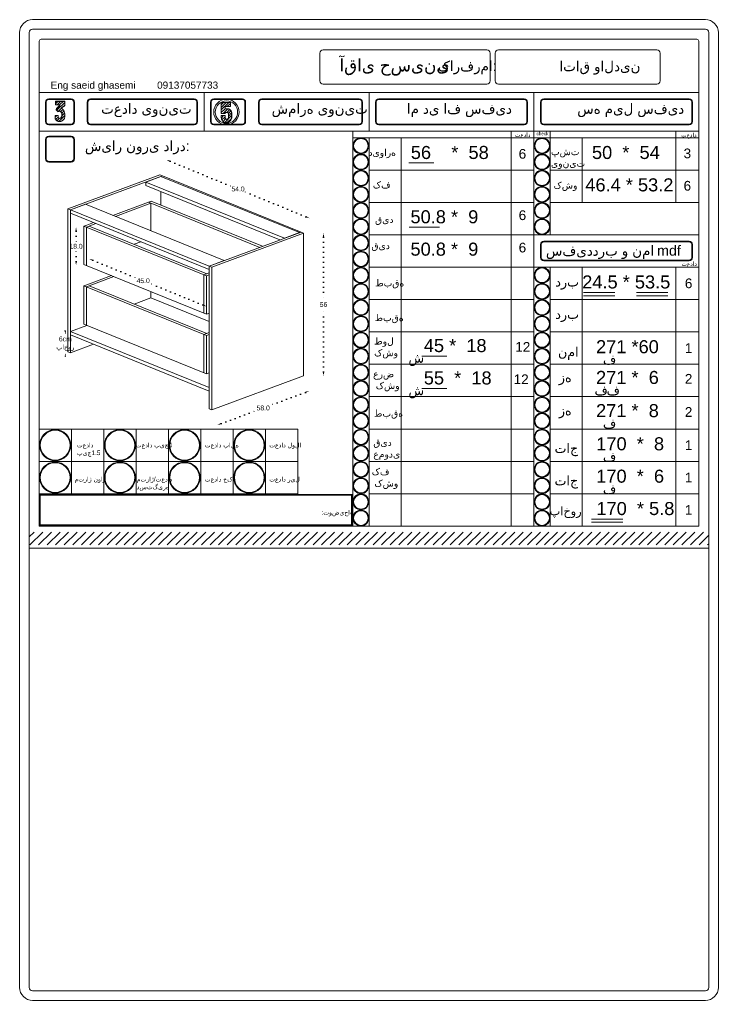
# Model space of a CAD drawing. Header units: centimetres. Extents: x 31 to 5445, y 74 to 2139.
# Drawn here: x 5013 to 5445, y 124 to 730 of the extents above; entities that cross this region are included whole.
import ezdxf

# ---------------------------------------------------------------- set-up
doc = ezdxf.new("R2010")
doc.units = ezdxf.units.CM
doc.header["$MEASUREMENT"] = 0
doc.linetypes.add('ACAD_ISO07W100', pattern=[3, 0, -3])
doc.styles.get("Standard").update_dxf_attribs({"font": 'arial.ttf'})
doc.dimstyles.get("Standard").update_dxf_attribs({"dimtxt": 3, "dimasz": 2.5, "dimexe": 0.18, "dimexo": 0.0625, "dimgap": 0.09, "dimtad": 0, "dimtih": 1, "dimtoh": 1, "dimdec": 1, "dimzin": 0, "dimdsep": 46, "dimtxsty": 'Standard', "dimcen": 0.09, "dimse1": 1, "dimse2": 1, "dimadec": 0, "dimazin": 0, "dimtfac": 1, "dimtdec": 1, "dimtofl": 0, "dimtmove": 0, "dimatfit": 3, "dimfxl": 1, "dimtolj": 1, "dimtzin": 0, "dimarcsym": 0})

# ---------------------------------------------------------------- blocks, each defined once
blk = doc.blocks.new('*D147')
at = {"color": 0, "linetype": 'ACAD_ISO07W100', "lineweight": -2, "transparency": 16777216}
for p, q in [((5200.97, 596.1), (5200.97, 556.1)), ((5200.97, 512.85), (5200.97, 552.85))]:
    blk.add_line(p, q, dxfattribs=at)
at = {"color": 0, "transparency": 16777216}
for points in [[(5200.56, 596.1), (5201.39, 596.1), (5200.97, 598.6)], [(5200.56, 512.85), (5201.39, 512.85), (5200.97, 510.35)]]:
    blk.add_solid(points, dxfattribs=at)
at = {"layer": 'Defpoints', "color": 0, "transparency": 16777216}
for p in [(5188.67, 598.6, 9.24), (5188.67, 510.35, 9.24), (5200.97, 510.35)]:
    blk.add_point(p, dxfattribs=at)
at = {"color": 0, "lineweight": 20, "transparency": 16777216, "insert": (5200.97, 554.48), "char_height": 3, "attachment_point": 5}
blk.add_mtext('\\A1;56', dxfattribs=at)
blk = doc.blocks.new('*D148')
at = {"color": 0, "linetype": 'ACAD_ISO07W100', "lineweight": -2, "transparency": 16777216}
for p, q in [((5189.76, 500.19), (5167.69, 492.02)), ((5137.65, 480.89), (5159.72, 489.07))]:
    blk.add_line(p, q, dxfattribs=at)
at = {"color": 0, "transparency": 16777216}
for points in [[(5189.62, 500.58), (5189.91, 499.8), (5192.1, 501.06)], [(5137.5, 481.29), (5137.79, 480.5), (5135.3, 480.03)]]:
    blk.add_solid(points, dxfattribs=at)
at = {"layer": 'Defpoints', "color": 0, "transparency": 16777216}
for p in [(5188.67, 510.35, 9.24), (5131.86, 489.32, 9.24), (5135.3, 480.03)]:
    blk.add_point(p, dxfattribs=at)
at = {"color": 0, "lineweight": 20, "transparency": 16777216, "insert": (5163.7, 490.54), "char_height": 3, "attachment_point": 5}
blk.add_mtext('\\A1;58.0', dxfattribs=at)
blk = doc.blocks.new('*D149')
at = {"color": 0, "linetype": 'ACAD_ISO07W100', "lineweight": -2, "transparency": 16777216}
for p, q in [((5106.19, 642.96), (5144.17, 627.47)), ((5190.1, 608.73), (5152.12, 624.22))]:
    blk.add_line(p, q, dxfattribs=at)
at = {"color": 0, "transparency": 16777216}
for points in [[(5106.35, 643.35), (5106.03, 642.57), (5103.88, 643.9)], [(5190.25, 609.11), (5189.94, 608.34), (5192.41, 607.78)]]:
    blk.add_solid(points, dxfattribs=at)
at = {"layer": 'Defpoints', "color": 0, "transparency": 16777216}
for p in [(5100.13, 634.72, 9.24), (5192.41, 607.78), (5188.67, 598.6, 9.24)]:
    blk.add_point(p, dxfattribs=at)
at = {"color": 0, "lineweight": 20, "transparency": 16777216, "insert": (5148.14, 625.84), "char_height": 3, "attachment_point": 5}
blk.add_mtext('\\A1;54.0', dxfattribs=at)
blk = doc.blocks.new('*D150')
at = {"color": 0, "linetype": 'ACAD_ISO07W100', "lineweight": -2, "transparency": 16777216}
for p, q in [((5041.35, 538.24), (5041.35, 540.74)), ((5041.35, 522.18), (5041.35, 519.68))]:
    blk.add_line(p, q, dxfattribs=at)
at = {"color": 0, "transparency": 16777216}
for points in [[(5040.93, 538.24), (5041.77, 538.24), (5041.35, 535.74)], [(5040.93, 522.18), (5041.77, 522.18), (5041.35, 524.68)]]:
    blk.add_solid(points, dxfattribs=at)
at = {"layer": 'Defpoints', "color": 0, "transparency": 16777216}
for p in [(5044.59, 535.74, 9.24), (5041.35, 524.68), (5044.59, 524.68, 9.24)]:
    blk.add_point(p, dxfattribs=at)
at = {"color": 0, "lineweight": 20, "transparency": 16777216, "insert": (5041.35, 530.21), "char_height": 3, "attachment_point": 5}
blk.add_mtext('\\A1;6cm\\P{\\fArial|b0|i0|c178|p34;پاخور}', dxfattribs=at)
blk = doc.blocks.new('*D171')
at = {"color": 0, "linetype": 'ACAD_ISO07W100', "lineweight": -2, "transparency": 16777216}
for p, q in [((5058.4, 581.77), (5085.5, 570.79)), ((5126.43, 554.21), (5093.5, 567.55))]:
    blk.add_line(p, q, dxfattribs=at)
at = {"color": 0, "transparency": 16777216}
for points in [[(5058.56, 582.16), (5058.24, 581.39), (5056.08, 582.71)], [(5126.59, 554.6), (5126.27, 553.82), (5128.75, 553.27)]]:
    blk.add_solid(points, dxfattribs=at)
at = {"layer": 'Defpoints', "color": 0, "transparency": 16777216}
for p in [(5054.41, 578.59, 9.24), (5128.75, 553.27), (5127.07, 549.14, 9.24)]:
    blk.add_point(p, dxfattribs=at)
at = {"color": 0, "lineweight": 20, "transparency": 16777216, "insert": (5089.5, 569.17), "char_height": 3, "attachment_point": 5}
blk.add_mtext('\\A1;45.0', dxfattribs=at)
blk = doc.blocks.new('*D172')
at = {"color": 0, "linetype": 'ACAD_ISO07W100', "lineweight": -2, "transparency": 16777216}
for p, q in [((5048, 599.8), (5048, 592.06)), ((5048, 581.09), (5048, 588.82))]:
    blk.add_line(p, q, dxfattribs=at)
at = {"color": 0, "transparency": 16777216}
for points in [[(5047.58, 599.8), (5048.42, 599.8), (5048, 602.3)], [(5047.58, 581.09), (5048.42, 581.09), (5048, 578.59)]]:
    blk.add_solid(points, dxfattribs=at)
at = {"layer": 'Defpoints', "color": 0, "transparency": 16777216}
for p in [(5054.41, 602.3, 9.24), (5048, 578.59), (5054.41, 578.59, 9.24)]:
    blk.add_point(p, dxfattribs=at)
at = {"color": 0, "lineweight": 20, "transparency": 16777216, "insert": (5048, 590.44), "char_height": 3, "attachment_point": 5}
blk.add_mtext('\\A1;18.0', dxfattribs=at)

msp = doc.modelspace()

# ---------------------------------------------------------------- hatches: boundary and pattern name
at = {"lineweight": 20}
h = msp.add_hatch(dxfattribs=at)
h.set_pattern_fill('ANSI31', color=256, scale=9.218651)
h.set_pattern_definition([(45, (4326.4376, 1219.6075), (-0.8148213, 0.8148213), [])])
h.paths.add_polyline_path([(5040.99, 679.99), (5035.43, 679.99), (5035.43, 677.83), (5037.85, 677.83), (5037.99, 677.79), (5037.99, 677.43), (5036.27, 675.7), (5036.16, 675.57), (5036.12, 675.5), (5036.07, 675.43), (5036.04, 675.36), (5036.01, 675.29), (5035.98, 675.21), (5035.96, 675.13), (5035.94, 675.05), (5035.93, 674.89), (5035.93, 674.8), (5036.94, 673.63), (5036.97, 673.66), (5037.1, 673.75), (5037.23, 673.82), (5037.38, 673.88), (5037.53, 673.91), (5037.69, 673.92), (5037.82, 673.92), (5037.98, 673.91), (5038.13, 673.88), (5038.27, 673.83), (5038.41, 673.75), (5038.53, 673.66), (5038.64, 673.56), (5038.83, 673.32), (5038.99, 673.08), (5039.13, 672.81), (5039.24, 672.53), (5039.31, 672.25), (5039.36, 671.95), (5039.38, 671.66), (5039.36, 671.36), (5039.32, 671.07), (5039.24, 670.78), (5039.14, 670.5), (5039, 670.23), (5038.91, 670.04), (5038.78, 669.86), (5038.61, 669.72), (5038.42, 669.61), (5038.29, 669.57), (5038.08, 669.51), (5037.86, 669.48), (5037.64, 669.51), (5037.43, 669.57), (5037.24, 669.68), (5037.07, 669.82), (5036.94, 670), (5036.84, 670.2), (5036.84, 671.3), (5035.16, 671.3), (5035.16, 669.5), (5035.28, 669.22), (5035.43, 668.96), (5035.6, 668.71), (5035.8, 668.47), (5036.03, 668.27), (5036.27, 668.08), (5036.53, 667.92), (5036.8, 667.79), (5037.09, 667.69), (5037.39, 667.61), (5037.69, 667.57), (5038, 667.56), (5038.36, 667.59), (5038.72, 667.67), (5039.08, 667.78), (5039.34, 667.9), (5039.61, 668.06), (5039.91, 668.29), (5040.18, 668.55), (5040.41, 668.84), (5040.62, 669.15), (5040.78, 669.48), (5040.91, 669.83), (5040.99, 670.2), (5040.99, 672.08), (5040.98, 672.44), (5040.93, 672.8), (5040.85, 673.16), (5040.74, 673.51), (5040.61, 673.84), (5040.44, 674.17), (5040.25, 674.47), (5040.03, 674.77), (5039.79, 675.04), (5039.53, 675.29), (5039.24, 675.51), (5038.94, 675.71), (5038.94, 676.08), (5039.14, 676.15), (5039.33, 676.22), (5039.53, 676.31), (5039.71, 676.4), (5039.89, 676.51), (5040.07, 676.62), (5040.24, 676.74), (5040.4, 676.87), (5040.56, 677.01), (5040.71, 677.15), (5040.86, 677.3), (5040.99, 677.46)])
h = msp.add_hatch(dxfattribs=at)
h.set_pattern_fill('ANSI31', color=256, scale=9.218651)
h.set_pattern_definition([(45, (4462.9773, 1218.7968), (-0.8148213, 0.8148213), [])])
h.paths.add_polyline_path([(5143.52, 674.41), (5143.29, 674.66), (5143.03, 674.88), (5142.74, 675.07), (5142.43, 675.22), (5142.16, 675.31), (5141.85, 675.38), (5141.48, 675.41), (5140.13, 675.41), (5140.13, 676.72), (5143.41, 676.72), (5143.41, 679.24), (5137.81, 679.24), (5137.81, 672.48), (5140.13, 672.48), (5140.22, 672.69), (5140.34, 672.87), (5140.51, 673.01), (5140.7, 673.12), (5140.91, 673.19), (5141.15, 673.22), (5141.4, 673.19), (5141.61, 673.12), (5141.8, 673.01), (5141.97, 672.86), (5142.1, 672.68), (5142.19, 672.48), (5142.19, 669.9), (5142.15, 669.64), (5142.05, 669.39), (5141.89, 669.18), (5141.68, 669.02), (5141.44, 668.92), (5141.17, 668.88), (5140.91, 668.92), (5140.67, 669.02), (5140.44, 669.2), (5140.26, 669.43), (5140.16, 669.67), (5140.13, 669.93), (5140.13, 671.19), (5137.81, 671.19), (5137.81, 669.9), (5137.84, 669.48), (5137.92, 669.07), (5138.04, 668.72), (5138.23, 668.35), (5138.46, 668.01), (5138.74, 667.7), (5139.06, 667.43), (5139.41, 667.21), (5139.78, 667.03), (5140.18, 666.91), (5140.59, 666.84), (5141, 666.83), (5141.39, 666.9), (5141.76, 667.02), (5142.12, 667.18), (5142.47, 667.37), (5142.79, 667.6), (5143.08, 667.86), (5143.35, 668.15), (5143.58, 668.47), (5143.78, 668.81), (5143.94, 669.17), (5144.06, 669.54), (5144.14, 669.93), (5144.14, 672.48), (5144.14, 672.83), (5144.1, 673.17), (5144.01, 673.5), (5143.89, 673.82), (5143.72, 674.13)])
h = msp.add_hatch(dxfattribs=at)
h.set_pattern_fill('ANSI31', color=256, scale=30)
h.set_pattern_definition([(45, (2816.8813, 117.7905), (-2.6516504, 2.6516504), [])])
h.paths.add_polyline_path([(5439.1, 413.89), (5019.1, 413.89), (5019.1, 405.89), (5439.1, 405.89)])

# ---------------------------------------------------------------- linework, layer by layer
for p, q in [((5025.1, 417.53), (5025.1, 716.5)), ((5433.1, 685.53), (5025.1, 685.53)), ((5025.1, 506.55), (5025.1, 685.53)), ((5127.1, 661.53), (5127.1, 685.53)), ((5229.1, 661.53), (5229.1, 685.53)), ((5229.1, 685.53), (5229.1, 665.53)), ((5331.1, 661.53), (5331.1, 685.53)), ((5029.1, 667.53), (5029.1, 679.53)), ((5044.95, 681.53), (5031.1, 681.53)), ((5035.27, 680.04), (5035.27, 677.83)), ((5035.43, 679.99), (5035.43, 677.83)), ((5046.95, 679.53), (5046.95, 667.53)), ((5054.95, 667.53), (5054.95, 679.53)), ((5121.1, 681.53), (5056.95, 681.53)), ((5123.1, 667.53), (5123.1, 679.53)), ((5131.1, 679.53), (5131.1, 667.53)), ((5150.81, 681.53), (5133.1, 681.53)), ((5143.41, 679.24), (5143.41, 676.72)), ((5152.81, 667.53), (5152.81, 679.53)), ((5160.81, 667.53), (5160.81, 679.53)), ((5223.1, 681.53), (5162.81, 681.53)), ((5225.1, 679.53), (5225.1, 667.53)), ((5233.1, 667.53), (5233.1, 679.53)), ((5325.1, 681.53), (5235.1, 681.53)), ((5327.1, 679.53), (5327.1, 667.53)), ((5335.1, 667.53), (5335.1, 679.53)), ((5427.1, 681.53), (5337.1, 681.53)), ((5429.1, 667.53), (5429.1, 679.53)), ((5035.27, 677.83), (5035.43, 677.83)), ((5035.43, 677.83), (5037.85, 677.83)), ((5037.85, 677.83), (5037.99, 677.79)), ((5037.99, 677.79), (5037.99, 677.43)), ((5140.16, 676.72), (5140.16, 675.43)), ((5141.17, 673.21), (5141.4, 673.19)), ((5141.4, 673.19), (5141.61, 673.12)), ((5141.61, 673.12), (5141.8, 673.01)), ((5141.8, 673.01), (5141.97, 672.86)), ((5141.97, 672.86), (5142.1, 672.68)), ((5142.1, 672.68), (5142.19, 672.48)), ((5038.29, 669.57), (5038.08, 669.51)), ((5137.81, 672.48), (5140.13, 672.48)), ((5140.67, 669.02), (5140.46, 669.18)), ((5140.91, 668.92), (5140.67, 669.02)), ((5141.17, 668.88), (5140.91, 668.92)), ((5141.44, 668.92), (5141.17, 668.88)), ((5141.68, 669.02), (5141.44, 668.92)), ((5141.89, 669.18), (5141.68, 669.02)), ((5142.05, 669.39), (5141.89, 669.18)), ((5142.15, 669.64), (5142.05, 669.39)), ((5142.19, 669.9), (5142.15, 669.64)), ((5142.19, 672.48), (5142.19, 669.9)), ((5025.1, 661.53), (5433.1, 661.53)), ((5031.1, 665.53), (5044.95, 665.53)), ((5121.1, 665.53), (5056.95, 665.53)), ((5133.1, 665.53), (5150.81, 665.53)), ((5223.1, 665.53), (5162.81, 665.53)), ((5219.1, 661.53), (5219.1, 637.53)), ((5235.1, 665.53), (5325.1, 665.53)), ((5316.93, 417.53), (5316.93, 661.53)), ((5331.1, 661.53), (5331.1, 637.53)), ((5337.1, 665.53), (5427.1, 665.53)), ((5341.1, 661.53), (5341.1, 637.53)), ((5418.88, 617.53), (5418.88, 661.53)), ((5433.1, 665.53), (5433.1, 417.53)), ((5219.1, 657.53), (5433.1, 657.53)), ((5219.1, 501.53), (5219.1, 657.53)), ((5219.1, 417.53), (5219.1, 657.53)), ((5229.1, 501.53), (5229.1, 657.53)), ((5229.1, 417.53), (5229.1, 657.53)), ((5229.1, 657.53), (5229.1, 637.53)), ((5248.91, 657.53), (5248.91, 417.53)), ((5331.1, 501.53), (5331.1, 657.53)), ((5331.1, 417.53), (5331.1, 657.53)), ((5341.1, 617.53), (5341.1, 657.53)), ((5341.1, 597.53), (5341.1, 657.53)), ((5341.1, 597.53), (5341.1, 657.53)), ((5341.1, 657.53), (5341.1, 637.53)), ((5360.91, 657.53), (5360.91, 617.53)), ((5229.1, 637.53), (5331.1, 637.53)), ((5253.8, 641.93), (5269.13, 641.93)), ((5341.1, 637.53), (5433.1, 637.53)), ((5229.1, 617.53), (5331.1, 617.53)), ((5433.1, 617.53), (5341.1, 617.53)), ((5433.1, 617.53), (5413.1, 617.53)), ((5253.93, 602.2), (5272.63, 602.2)), ((5229.1, 597.53), (5433.1, 597.53)), ((5335.1, 583.53), (5335.1, 591.53)), ((5427.1, 593.53), (5337.1, 593.53)), ((5429.1, 591.53), (5429.1, 583.53)), ((5229.1, 577.53), (5331.1, 577.53)), ((5433.1, 577.53), (5331.1, 577.53)), ((5427.1, 581.53), (5337.1, 581.53)), ((5341.1, 477.53), (5341.1, 577.53)), ((5341.1, 501.53), (5341.1, 577.53)), ((5341.1, 497.53), (5341.1, 577.53)), ((5360.91, 577.53), (5360.91, 417.53)), ((5418.88, 577.53), (5418.88, 417.53)), ((5229.1, 557.53), (5331.1, 557.53)), ((5229.1, 557.53), (5248.91, 557.53)), ((5229.1, 557.53), (5331.1, 557.53)), ((5297.61, 557.53), (5331.1, 557.53)), ((5341.1, 557.53), (5433.1, 557.53)), ((5341.1, 457.53), (5341.1, 557.53)), ((5361.79, 561.93), (5381.13, 561.93)), ((5361.79, 559.91), (5381.13, 559.91)), ((5394.47, 561.93), (5413.81, 561.93)), ((5394.47, 559.91), (5413.81, 559.91)), ((5229.1, 537.53), (5248.91, 537.53)), ((5229.1, 537.53), (5331.1, 537.53)), ((5341.1, 537.53), (5433.1, 537.53)), ((5341.1, 537.53), (5433.1, 537.53)), ((5341.1, 437.53), (5341.1, 537.53)), ((5261.84, 522.63), (5277.17, 522.63)), ((5229.1, 517.53), (5331.1, 517.53)), ((5341.1, 517.53), (5341.1, 497.53)), ((5341.1, 517.53), (5433.1, 517.53)), ((5341.1, 417.53), (5341.1, 517.53)), ((5229.1, 497.53), (5331.1, 497.53)), ((5261.84, 502.63), (5277.17, 502.63)), ((5316.93, 497.53), (5331.1, 497.53)), ((5341.1, 497.53), (5433.1, 497.53)), ((5341.1, 497.53), (5341.1, 477.53)), ((5025.1, 477.53), (5185.1, 477.53)), ((5025.1, 477.53), (5025.1, 437.53)), ((5025.1, 477.53), (5025.1, 437.53)), ((5045.1, 477.53), (5045.1, 437.53)), ((5065.1, 477.53), (5065.1, 437.53)), ((5085.1, 477.53), (5085.1, 437.53)), ((5105.1, 477.53), (5105.1, 437.53)), ((5125.1, 477.53), (5125.1, 437.53)), ((5145.1, 477.53), (5145.1, 437.53)), ((5165.1, 477.53), (5165.1, 437.53)), ((5185.1, 477.53), (5185.1, 437.53)), ((5229.1, 477.53), (5331.1, 477.53)), ((5316.93, 477.53), (5331.1, 477.53)), ((5341.1, 477.53), (5433.1, 477.53)), ((5341.1, 477.53), (5433.1, 477.53)), ((5341.1, 477.53), (5341.1, 457.53)), ((5025.1, 457.53), (5185.1, 457.53)), ((5229.1, 457.53), (5331.1, 457.53)), ((5229.1, 457.53), (5331.1, 457.53)), ((5316.93, 457.53), (5331.1, 457.53)), ((5341.1, 457.53), (5433.1, 457.53)), ((5341.1, 457.53), (5433.1, 457.53)), ((5341.1, 457.53), (5341.1, 437.53)), ((5025.1, 437.53), (5185.1, 437.53)), ((5229.1, 437.53), (5331.1, 437.53)), ((5229.1, 437.53), (5331.1, 437.53)), ((5316.93, 437.53), (5331.1, 437.53)), ((5341.1, 437.53), (5433.1, 437.53)), ((5341.1, 437.53), (5433.1, 437.53)), ((5341.1, 437.53), (5341.1, 417.53)), ((5366.66, 421.93), (5386, 421.93)), ((5366.66, 419.91), (5386, 419.91)), ((5219.1, 417.53), (5025.1, 417.53)), ((5219.1, 417.53), (5025.1, 417.53)), ((5219.1, 417.53), (5331.1, 417.53)), ((5219.1, 417.53), (5433.1, 417.53)), ((5219.1, 417.53), (5331.1, 417.53)), ((5219.1, 417.53), (5433.1, 417.53)), ((5019.1, 404.02), (5439.1, 404.02))]:
    msp.add_line(p, q, dxfattribs=at)
at = {"linetype": 'Continuous', "lineweight": 20, "extrusion": (3.33067e-16, 0.921937, 0.38734)}
for p, q in [((5043.01, 613.57, 9.24), (5099.81, 634.61, 9.24)), ((5101.39, 633.96, 9.24), (5044.59, 612.93, 9.24)), ((5091.06, 630.14, 9.24), (5100.36, 633.58, 9.24)), ((5099.81, 634.61, 9.24), (5101.39, 633.96, 9.24)), ((5101.39, 633.96, 9.24), (5100.36, 633.58, 9.24)), ((5186.05, 598.86, 9.24), (5100.36, 633.58, 9.24)), ((5100.36, 633.58, 9.24), (5186.05, 598.86, 9.24)), ((5101.39, 633.96, 9.24), (5187.09, 599.24, 9.24)), ((5176.76, 595.42, 9.24), (5091.06, 630.14, 9.24)), ((5091.06, 630.14, 9.24), (5091.06, 628.03, 9.24)), ((5091.06, 628.03, 9.24), (5174.04, 594.41, 9.24)), ((5100.36, 624.27, 9.24), (5100.36, 615.95, 9.24)), ((5094.45, 618.35, 9.24), (5092.69, 617.7, 9.24)), ((5163.32, 590.44, 9.24), (5094.45, 618.35, 9.24)), ((5044.59, 612.93, 9.24), (5043.01, 613.57, 9.24)), ((5043.01, 613.57, 9.24), (5043.01, 525.32, 9.24)), ((5044.59, 612.93, 9.24), (5053.88, 616.37, 9.24)), ((5044.59, 612.93, 9.24), (5044.59, 524.68, 9.24)), ((5130.28, 578.21, 9.24), (5044.59, 612.93, 9.24)), ((5044.59, 612.93, 9.24), (5044.59, 610.82, 9.24)), ((5053.88, 616.37, 9.24), (5139.58, 581.65, 9.24)), ((5092.69, 617.7, 9.24), (5070.71, 609.56, 9.24)), ((5072.29, 608.92, 9.24), (5094.27, 617.06, 9.24)), ((5094.27, 617.06, 9.24), (5092.69, 617.7, 9.24)), ((5092.69, 617.7, 9.24), (5161.56, 589.79, 9.24)), ((5094.27, 600.01, 9.24), (5094.27, 617.06, 9.24)), ((5044.59, 610.82, 9.24), (5130.28, 576.1, 9.24)), ((5054.59, 603.59, 9.24), (5052.83, 602.94, 9.24)), ((5052.83, 602.94, 9.24), (5128.65, 572.21, 9.24)), ((5052.83, 602.94, 9.24), (5052.83, 579.23, 9.24)), ((5054.41, 602.3, 9.24), (5060.28, 604.47, 9.24)), ((5054.41, 578.59, 9.24), (5054.41, 602.3, 9.24)), ((5058.7, 605.11, 9.24), (5054.59, 603.59, 9.24)), ((5128.83, 573.5, 9.24), (5056.17, 602.95, 9.24)), ((5130.28, 578.21, 9.24), (5187.09, 599.24, 9.24)), ((5188.67, 598.6, 9.24), (5131.86, 577.57, 9.24)), ((5176.76, 595.42, 9.24), (5186.05, 598.86, 9.24)), ((5187.09, 599.24, 9.24), (5186.05, 598.86, 9.24)), ((5187.09, 599.24, 9.24), (5188.67, 598.6, 9.24)), ((5188.67, 598.6, 9.24), (5188.67, 510.35, 9.24)), ((5088.13, 593.18, 9.24), (5084.02, 591.66, 9.24)), ((5052.83, 579.23, 9.24), (5128.65, 548.5, 9.24)), ((5130.28, 578.21, 9.24), (5139.58, 581.65, 9.24)), ((5130.28, 576.1, 9.24), (5130.28, 578.21, 9.24)), ((5131.86, 577.57, 9.24), (5130.28, 578.21, 9.24)), ((5130.28, 489.96, 9.24), (5130.28, 578.21, 9.24)), ((5131.86, 577.57, 9.24), (5131.86, 489.32, 9.24)), ((5054.41, 565.41, 9.24), (5071.4, 571.7, 9.24)), ((5069.82, 572.34, 9.24), (5054.59, 566.7, 9.24)), ((5130.28, 574.04, 9.24), (5127.07, 572.85, 9.24)), ((5127.07, 549.14, 9.24), (5127.07, 572.85, 9.24)), ((5128.65, 572.21, 9.24), (5130.28, 572.82, 9.24)), ((5128.65, 548.5, 9.24), (5128.65, 572.21, 9.24)), ((5054.59, 566.7, 9.24), (5052.83, 566.05, 9.24)), ((5052.83, 566.05, 9.24), (5128.65, 535.33, 9.24)), ((5052.83, 566.05, 9.24), (5052.83, 542.34, 9.24)), ((5054.41, 565.41, 9.24), (5054.41, 541.7, 9.24)), ((5128.83, 536.62, 9.24), (5056.17, 566.06, 9.24)), ((5094.27, 558.57, 9.24), (5084.02, 554.78, 9.24)), ((5094.27, 558.57, 9.24), (5094.27, 562.43, 9.24)), ((5130.28, 543.98, 9.24), (5094.27, 558.57, 9.24)), ((5130.28, 549.11, 9.24), (5128.65, 548.5, 9.24)), ((5054.69, 541.59, 9.24), (5044.59, 537.85, 9.24)), ((5052.83, 542.34, 9.24), (5128.65, 511.62, 9.24)), ((5044.59, 537.85, 9.24), (5044.59, 535.74, 9.24)), ((5130.28, 503.13, 9.24), (5044.59, 537.85, 9.24)), ((5044.59, 535.74, 9.24), (5130.28, 501.02, 9.24)), ((5130.28, 537.16, 9.24), (5127.07, 535.97, 9.24)), ((5127.07, 512.26, 9.24), (5127.07, 535.97, 9.24)), ((5128.65, 535.33, 9.24), (5130.28, 535.93, 9.24)), ((5128.65, 511.62, 9.24), (5128.65, 535.33, 9.24)), ((5044.59, 524.68, 9.24), (5058.85, 529.96, 9.24)), ((5043.01, 525.32, 9.24), (5044.59, 524.68, 9.24)), ((5130.28, 512.22, 9.24), (5128.65, 511.62, 9.24)), ((5131.86, 489.32, 9.24), (5188.67, 510.35, 9.24)), ((5130.28, 501.02, 9.24), (5130.28, 503.13, 9.24)), ((5130.28, 489.96, 9.24), (5131.86, 489.32, 9.24))]:
    msp.add_line(p, q, dxfattribs=at)
at = {"lineweight": 20}
for points in [[(5021.1, 124.5), (5437.1, 124.5, 0.414214), (5445.1, 132.5), (5445.1, 722.5, 0.414214), (5437.1, 730.5), (5021.1, 730.5, 0.414214), (5013.1, 722.5), (5013.1, 132.5, 0.414214)], [(5021.1, 130.5), (5437.1, 130.5, 0.414214), (5439.1, 132.5), (5439.1, 722.5, 0.414214), (5437.1, 724.5), (5021.1, 724.5, 0.414214), (5019.1, 722.5), (5019.1, 132.5, 0.414214)], [(5303.95, 709.75, 0.414214), (5301.95, 711.75), (5200.71, 711.75, 0.414214), (5198.71, 709.75), (5198.71, 692.71, 0.414214), (5200.71, 690.71), (5301.95, 690.71, 0.414214), (5303.95, 692.71)], [(5309.08, 690.71), (5407.08, 690.71, 0.414214), (5409.08, 692.71), (5409.08, 709.75, 0.414214), (5407.08, 711.75), (5309.08, 711.75, 0.414214), (5307.08, 709.75), (5307.08, 692.71, 0.414214)], [(5409.08, 709.75, 0.414214), (5407.08, 711.75), (5309.08, 711.75, 0.414214), (5307.08, 709.75), (5307.08, 692.71, 0.414214), (5309.08, 690.71), (5407.08, 690.71, 0.414214), (5409.08, 692.71)], [(5046.95, 679.53, 0.414214), (5044.95, 681.53), (5031.1, 681.53, 0.414214), (5029.1, 679.53), (5029.1, 667.53, 0.414214), (5031.1, 665.53), (5044.95, 665.53, 0.414214), (5046.95, 667.53)], [(5046.55, 679.53, 0.414214), (5044.95, 681.13), (5031.1, 681.13, 0.414214), (5029.5, 679.53), (5029.5, 667.53, 0.414214), (5031.1, 665.93), (5044.95, 665.93, 0.414214), (5046.55, 667.53)], [(5123.1, 679.53, 0.414214), (5121.1, 681.53), (5056.95, 681.53, 0.414214), (5054.95, 679.53), (5054.95, 667.53, 0.414214), (5056.95, 665.53), (5121.1, 665.53, 0.414214), (5123.1, 667.53)], [(5122.7, 679.53, 0.414214), (5121.1, 681.13), (5056.95, 681.13, 0.414214), (5055.35, 679.53), (5055.35, 667.53, 0.414214), (5056.95, 665.93), (5121.1, 665.93, 0.414214), (5122.7, 667.53)], [(5152.81, 679.53, 0.414214), (5150.81, 681.53), (5133.1, 681.53, 0.414214), (5131.1, 679.53), (5131.1, 667.53, 0.414214), (5133.1, 665.53), (5150.81, 665.53, 0.414214), (5152.81, 667.53)], [(5152.41, 679.53, 0.414214), (5150.81, 681.13), (5133.1, 681.13, 0.414214), (5131.5, 679.53), (5131.5, 667.53, 0.414214), (5133.1, 665.93), (5150.81, 665.93, 0.414214), (5152.41, 667.53)], [(5225.1, 679.53, 0.414214), (5223.1, 681.53), (5162.81, 681.53, 0.414214), (5160.81, 679.53), (5160.81, 667.53, 0.414214), (5162.81, 665.53), (5223.1, 665.53, 0.414214), (5225.1, 667.53)], [(5224.7, 679.53, 0.414214), (5223.1, 681.13), (5162.81, 681.13, 0.414214), (5161.21, 679.53), (5161.21, 667.53, 0.414214), (5162.81, 665.93), (5223.1, 665.93, 0.414214), (5224.7, 667.53)], [(5326.7, 679.53, 0.414214), (5325.1, 681.13), (5235.1, 681.13, 0.414214), (5233.5, 679.53), (5233.5, 667.53, 0.414214), (5235.1, 665.93), (5325.1, 665.93, 0.414214), (5326.7, 667.53)], [(5429.1, 679.53, 0.414214), (5427.1, 681.53), (5337.1, 681.53, 0.414214), (5335.1, 679.53), (5335.1, 667.53, 0.414214), (5337.1, 665.53), (5427.1, 665.53, 0.414214), (5429.1, 667.53)], [(5428.7, 679.53, 0.414214), (5427.1, 681.13), (5337.1, 681.13, 0.414214), (5335.5, 679.53), (5335.5, 667.53, 0.414214), (5337.1, 665.93), (5427.1, 665.93, 0.414214), (5428.7, 667.53)], [(5046.95, 656.49, 0.414214), (5044.95, 658.49), (5031.1, 658.49, 0.414214), (5029.1, 656.49), (5029.1, 644.49, 0.414214), (5031.1, 642.49), (5044.95, 642.49, 0.414214), (5046.95, 644.49)], [(5046.95, 656.49, 0.414214), (5044.95, 658.49), (5031.1, 658.49, 0.414214), (5029.1, 656.49), (5029.1, 644.49, 0.414214), (5031.1, 642.49), (5044.95, 642.49, 0.414214), (5046.95, 644.49)], [(5046.55, 656.49, 0.414214), (5044.95, 658.09), (5031.1, 658.09, 0.414214), (5029.5, 656.49), (5029.5, 644.49, 0.414214), (5031.1, 642.89), (5044.95, 642.89, 0.414214), (5046.55, 644.49)], [(5046.55, 656.49, 0.414214), (5044.95, 658.09), (5031.1, 658.09, 0.414214), (5029.5, 656.49), (5029.5, 644.49, 0.414214), (5031.1, 642.89), (5044.95, 642.89, 0.414214), (5046.55, 644.49)], [(5429.1, 591.53, 0.414214), (5427.1, 593.53), (5337.1, 593.53, 0.414214), (5335.1, 591.53), (5335.1, 583.53, 0.414214), (5337.1, 581.53), (5427.1, 581.53, 0.414214), (5429.1, 583.53)], [(5428.7, 591.53, 0.414214), (5427.1, 593.13), (5337.1, 593.13, 0.414214), (5335.5, 591.53), (5335.5, 583.53, 0.414214), (5337.1, 581.93), (5427.1, 581.93, 0.414214), (5428.7, 583.53)]]:
    msp.add_lwpolyline(points, format="xyb", close=True, dxfattribs=at)
for points in [[(5433.1, 518.48), (5433.1, 716.5, 0.414214), (5431.1, 718.5), (5027.1, 718.5, 0.414214), (5025.1, 716.5), (5025.1, 518.48)], [(5303.95, 709.75, 0.414214), (5301.95, 711.75), (5200.71, 711.75, 0.414214), (5198.71, 709.75), (5198.71, 692.71, 0.414214), (5200.71, 690.71), (5301.95, 690.71, 0.414214), (5303.95, 692.71), (5303.95, 709.75)]]:
    msp.add_lwpolyline(points, format="xyb", dxfattribs=at)
for points in [[(5035.43, 679.99), (5040.99, 679.99), (5040.99, 680.04), (5035.27, 680.04)], [(5037.98, 673.91), (5037.82, 673.92), (5037.69, 673.92), (5037.84, 673.91), (5038, 673.88), (5038.14, 673.82), (5038.28, 673.75), (5038.41, 673.66), (5038.52, 673.55), (5038.71, 673.32), (5038.87, 673.07), (5039.01, 672.8), (5039.12, 672.52), (5039.2, 672.23), (5039.24, 671.93), (5039.26, 671.63), (5039.25, 671.33), (5039.2, 671.04), (5039.12, 670.75), (5039.02, 670.47), (5038.88, 670.2), (5038.79, 670), (5038.65, 669.82), (5038.49, 669.68), (5038.29, 669.57), (5038.42, 669.61), (5038.61, 669.72), (5038.78, 669.86), (5038.91, 670.04), (5039, 670.23), (5039.14, 670.5), (5039.24, 670.78), (5039.32, 671.07), (5039.36, 671.36), (5039.38, 671.66), (5039.36, 671.95), (5039.31, 672.25), (5039.24, 672.53), (5039.13, 672.81), (5038.99, 673.08), (5038.83, 673.32), (5038.64, 673.56), (5038.53, 673.66), (5038.41, 673.75), (5038.27, 673.83), (5038.13, 673.88)], [(5140.16, 672.48), (5140.25, 672.68), (5140.38, 672.86), (5140.55, 673.01), (5140.74, 673.12), (5140.95, 673.19), (5141.17, 673.21), (5141.13, 673.21), (5140.91, 673.19), (5140.7, 673.12), (5140.51, 673.01), (5140.34, 672.87), (5140.22, 672.69), (5140.13, 672.48)], [(5025.1, 661.53), (5433.1, 661.53), (5433.1, 417.53), (5025.1, 417.53)], [(5025.1, 661.53), (5433.1, 661.53), (5433.1, 417.53), (5025.1, 417.53)], [(5218.7, 437.13), (5025.5, 437.13), (5025.5, 417.93), (5218.7, 417.93)], [(5218.3, 436.73), (5025.9, 436.73), (5025.9, 418.33), (5218.3, 418.33)]]:
    msp.add_lwpolyline(points, close=True, dxfattribs=at)
for points in [[(5039.91, 668.29), (5040.18, 668.55), (5040.41, 668.84), (5040.62, 669.15), (5040.78, 669.48), (5040.91, 669.83), (5040.99, 670.2), (5040.99, 672.08), (5040.98, 672.44), (5040.93, 672.8), (5040.85, 673.16), (5040.74, 673.51), (5040.61, 673.84), (5040.44, 674.17), (5040.25, 674.47), (5040.03, 674.77), (5039.79, 675.04), (5039.53, 675.29), (5039.24, 675.51), (5038.94, 675.71), (5038.94, 676.08), (5039.14, 676.15), (5039.33, 676.22), (5039.53, 676.31), (5039.71, 676.4), (5039.89, 676.51), (5040.07, 676.62), (5040.24, 676.74), (5040.4, 676.87), (5040.56, 677.01), (5040.71, 677.15), (5040.86, 677.3), (5040.99, 677.46), (5040.99, 679.99)], [(5143.48, 679.3), (5137.81, 679.3), (5137.81, 679.24)], [(5140.16, 672.48), (5137.81, 672.48), (5137.81, 672.48), (5137.81, 679.24), (5143.41, 679.24), (5143.48, 679.3), (5143.48, 676.72), (5143.41, 676.72), (5140.16, 676.72), (5140.13, 676.68), (5140.13, 675.41), (5140.16, 675.43), (5141.53, 675.43), (5141.9, 675.4), (5142.22, 675.33), (5142.49, 675.24), (5142.8, 675.09), (5143.09, 674.9), (5143.35, 674.67), (5143.59, 674.42), (5143.79, 674.13)], [(5037.85, 677.46), (5036.12, 675.71), (5036.01, 675.59), (5035.97, 675.52), (5035.92, 675.45), (5035.89, 675.37), (5035.85, 675.3), (5035.83, 675.22), (5035.81, 675.14), (5035.79, 675.06), (5035.78, 674.89), (5035.78, 674.81), (5036.86, 673.55), (5036.94, 673.63), (5036.97, 673.66), (5037.1, 673.75), (5037.23, 673.82), (5037.38, 673.88), (5037.53, 673.91), (5037.69, 673.92)], [(5037.85, 677.83), (5037.85, 677.46), (5037.99, 677.43), (5036.27, 675.7), (5036.16, 675.57), (5036.12, 675.5), (5036.07, 675.43), (5036.04, 675.36), (5036.01, 675.29), (5035.98, 675.21), (5035.96, 675.13), (5035.94, 675.05), (5035.93, 674.89), (5035.93, 674.8), (5036.94, 673.63)], [(5137.92, 669.07), (5138.04, 668.72), (5138.06, 668.67), (5138.25, 668.3), (5138.48, 667.96), (5138.76, 667.65), (5139.08, 667.38), (5139.44, 667.15), (5139.81, 666.97), (5140.21, 666.85), (5140.63, 666.78), (5141.04, 666.76), (5141.43, 666.84), (5141.81, 666.96), (5142.18, 667.12), (5142.53, 667.31), (5142.85, 667.54), (5143.15, 667.81), (5143.42, 668.1), (5143.65, 668.42), (5143.85, 668.77), (5144.01, 669.13), (5144.13, 669.51), (5144.22, 669.9), (5144.22, 672.48), (5144.21, 672.83), (5144.17, 673.17), (5144.08, 673.51), (5143.96, 673.83), (5143.79, 674.13)], [(5140.13, 675.41), (5141.48, 675.41), (5141.85, 675.38), (5142.16, 675.31), (5142.43, 675.22), (5142.74, 675.07), (5143.03, 674.88), (5143.29, 674.66), (5143.52, 674.41), (5143.72, 674.13), (5143.89, 673.82), (5144.01, 673.5), (5144.1, 673.17), (5144.14, 672.83), (5144.14, 672.48), (5144.14, 669.93), (5144.06, 669.54), (5143.94, 669.17), (5143.78, 668.81), (5143.58, 668.47), (5143.35, 668.15), (5143.08, 667.86), (5142.79, 667.6), (5142.47, 667.37), (5142.12, 667.18), (5141.76, 667.02), (5141.39, 666.9), (5141, 666.83), (5140.59, 666.84), (5140.18, 666.91), (5139.78, 667.03), (5139.41, 667.21), (5139.06, 667.43), (5138.74, 667.7), (5138.46, 668.01), (5138.23, 668.35), (5138.04, 668.72)], [(5038.08, 669.51), (5037.86, 669.48), (5037.64, 669.51), (5037.43, 669.57), (5037.24, 669.68), (5037.07, 669.82), (5036.94, 670), (5036.84, 670.2), (5036.84, 671.3), (5035.16, 671.3), (5035, 671.3), (5035, 669.46), (5035.12, 669.18), (5035.27, 668.91), (5035.45, 668.65), (5035.65, 668.42), (5035.87, 668.21), (5036.12, 668.02), (5036.38, 667.86), (5036.66, 667.73), (5036.95, 667.63), (5037.25, 667.55), (5037.56, 667.51), (5037.86, 667.5), (5038.24, 667.53), (5038.6, 667.6), (5038.96, 667.72), (5039.29, 667.87), (5039.34, 667.9), (5039.61, 668.06), (5039.91, 668.29)], [(5035.16, 671.3), (5035.16, 669.5), (5035.28, 669.22), (5035.43, 668.96), (5035.6, 668.71), (5035.8, 668.47), (5036.03, 668.27), (5036.27, 668.08), (5036.53, 667.92), (5036.8, 667.79), (5037.09, 667.69), (5037.39, 667.61), (5037.69, 667.57), (5038, 667.56), (5038.36, 667.59), (5038.72, 667.67), (5039.08, 667.78), (5039.34, 667.9)], [(5140.3, 669.39), (5140.2, 669.64), (5140.16, 669.9), (5140.16, 671.19), (5140.13, 671.19), (5137.81, 671.19), (5137.81, 669.9), (5137.84, 669.48), (5137.92, 669.07)], [(5140.3, 669.39), (5140.46, 669.18), (5140.42, 669.22), (5140.26, 669.43), (5140.16, 669.67), (5140.13, 669.93), (5140.13, 671.19)]]:
    msp.add_lwpolyline(points, dxfattribs=at)
for centre, radius in [((5140.96, 673.39), 7.86), ((5140.96, 673.39), 6.94), ((5224.1, 652.53), 4.92), ((5224.1, 652.53), 4.52), ((5336.1, 652.53), 4.92), ((5336.1, 652.53), 4.52), ((5224.1, 642.53), 4.92), ((5224.1, 642.53), 4.52), ((5336.1, 642.53), 4.92), ((5336.1, 642.53), 4.52), ((5224.1, 632.53), 4.92), ((5224.1, 632.53), 4.52), ((5336.1, 632.53), 4.92), ((5336.1, 632.53), 4.52), ((5224.1, 622.53), 4.92), ((5224.1, 622.53), 4.52), ((5336.1, 622.53), 4.92), ((5336.1, 622.53), 4.52), ((5224.1, 612.53), 4.92), ((5224.1, 612.53), 4.52), ((5336.1, 612.53), 4.92), ((5336.1, 612.53), 4.52), ((5224.1, 602.53), 4.92), ((5224.1, 602.53), 4.52), ((5336.1, 602.53), 4.92), ((5336.1, 602.53), 4.52), ((5224.1, 592.53), 4.92), ((5224.1, 592.53), 4.52), ((5224.1, 582.53), 4.92), ((5224.1, 582.53), 4.52), ((5224.1, 572.53), 4.92), ((5224.1, 572.53), 4.52), ((5336.1, 572.53), 4.92), ((5336.1, 572.53), 4.52), ((5224.1, 562.53), 4.92), ((5224.1, 562.53), 4.52), ((5336.1, 562.53), 4.92), ((5336.1, 562.53), 4.52), ((5224.1, 552.53), 4.92), ((5224.1, 552.53), 4.52), ((5336.1, 552.53), 4.92), ((5336.1, 552.53), 4.52), ((5224.1, 542.53), 4.92), ((5224.1, 542.53), 4.52), ((5336.1, 542.53), 4.92), ((5336.1, 542.53), 4.52), ((5224.1, 532.53), 4.92), ((5224.1, 532.53), 4.52), ((5336.1, 532.53), 4.92), ((5336.1, 532.53), 4.52), ((5224.1, 522.53), 4.92), ((5336.1, 522.53), 4.92), ((5224.1, 522.53), 4.52), ((5336.1, 522.53), 4.52), ((5224.1, 512.53), 4.92), ((5224.1, 512.53), 4.52), ((5336.1, 512.53), 4.92), ((5336.1, 512.53), 4.52), ((5224.1, 502.53), 4.92), ((5224.1, 502.53), 4.52), ((5336.1, 502.53), 4.92), ((5336.1, 502.53), 4.52), ((5224.1, 492.53), 4.92), ((5224.1, 492.53), 4.52), ((5336.1, 492.53), 4.92), ((5336.1, 492.53), 4.52), ((5224.1, 482.53), 4.92), ((5224.1, 482.53), 4.52), ((5336.1, 482.53), 4.92), ((5336.1, 482.53), 4.52), ((5035.1, 467.53), 9.6), ((5035.1, 467.53), 9.2), ((5075.1, 467.53), 9.6), ((5075.1, 467.53), 9.2), ((5115.1, 467.53), 9.6), ((5115.1, 467.53), 9.2), ((5155.1, 467.53), 9.6), ((5155.1, 467.53), 9.2), ((5224.1, 472.53), 4.92), ((5224.1, 472.53), 4.52), ((5336.1, 472.53), 4.92), ((5336.1, 472.53), 4.52), ((5224.1, 462.53), 4.92), ((5224.1, 462.53), 4.52), ((5336.1, 462.53), 4.92), ((5336.1, 462.53), 4.52), ((5035.1, 447.53), 9.6), ((5035.1, 447.53), 9.2), ((5075.1, 447.53), 9.6), ((5075.1, 447.53), 9.2), ((5115.1, 447.53), 9.6), ((5115.1, 447.53), 9.2), ((5155.1, 447.53), 9.6), ((5155.1, 447.53), 9.2), ((5224.1, 452.53), 4.92), ((5224.1, 452.53), 4.52), ((5336.1, 452.53), 4.92), ((5336.1, 452.53), 4.52), ((5224.1, 442.53), 4.92), ((5224.1, 442.53), 4.52), ((5336.1, 442.53), 4.92), ((5336.1, 442.53), 4.52), ((5224.1, 432.53), 4.92), ((5224.1, 432.53), 4.52), ((5336.1, 432.53), 4.92), ((5336.1, 432.53), 4.52), ((5224.1, 422.53), 4.92), ((5224.1, 422.53), 4.52), ((5336.1, 422.53), 4.92), ((5336.1, 422.53), 4.52)]:
    msp.add_circle(centre, radius, dxfattribs=at)
for centre, start, end in [((5031.1, 679.53), 90, 180), ((5044.95, 679.53), 0, 90), ((5056.95, 679.53), 90, 180), ((5121.1, 679.53), 0, 90), ((5133.1, 679.53), 90, 180), ((5150.81, 679.53), 0, 90), ((5162.81, 679.53), 90, 180), ((5223.1, 679.53), 0, 90), ((5235.1, 679.53), 90, 180), ((5325.1, 679.53), 0, 90), ((5337.1, 679.53), 90, 180), ((5427.1, 679.53), 0, 90), ((5031.1, 667.53), 180, 270), ((5044.95, 667.53), 270, 0), ((5056.95, 667.53), 180, 270), ((5121.1, 667.53), 270, 0), ((5133.1, 667.53), 180, 270), ((5150.81, 667.53), 270, 0), ((5162.81, 667.53), 180, 270), ((5223.1, 667.53), 270, 0), ((5235.1, 667.53), 180, 270), ((5325.1, 667.53), 270, 0), ((5337.1, 667.53), 180, 270), ((5427.1, 667.53), 270, 0), ((5337.1, 591.53), 90, 180), ((5427.1, 591.53), 0, 90), ((5337.1, 583.53), 180, 270), ((5427.1, 583.53), 270, 0)]:
    msp.add_arc(centre, 2, start, end, dxfattribs=at)

# ---------------------------------------------------------------- texts
at = {"lineweight": 20, "attachment_point": 1}
for s, width, gutter_width, heights, insert, char_height in [('{\\fArial|b0|i0|c178|p34;آقای حسینی}', 67.5041, 355.35, [16.53], (5210.88, 706.3), 7.8391), ('{\\fArial|b0|i0|c178|p34;کارفرما:}', 0.2338, 164.79, [0], (5271.65, 705.04), 6.3113), ('{\\fArial|b0|i0|c178|p34;اتاق والدین}', 65.3788, 164.79, [0], (5346.85, 704.91), 6.3113), ('{\\fArial|b0|i0|c178|p34;Eng saeid ghasemi}', 79.2452, 164.79, [0], (5032.27, 692.23), 4.4179), ('{\\fArial|b0|i0|c178|p34;09137057733 }', 65.4498, 164.79, [0], (5098.11, 692.23), 4.4179), ('{\\fArial|b0|i0|c178|p34;تعداد یونیت}', 65.4498, 164.79, [0], (5063.48, 678.65), 6.3113), ('{\\fArial|b0|i0|c178|p34;شماره یونیت}', 65.4498, 164.79, [0], (5168.9, 678.65), 6.3113), ('{\\fArial|b0|i0|c178|p34;ام دی اف سفید}', 65.4498, 164.79, [0], (5252.52, 678.65), 6.3113), ('{\\fArial|b0|i0|c178|p34;سه میل سفید}', 65.4498, 164.79, [0], (5357.84, 678.65), 6.3113), ('{\\fArial|b0|i0|c178|p34;تعداد }', 21.7486, 164.79, [0], (5319.35, 660.66), 2.6665), ('{\\fArial|b0|i0|c178|p34;check}', 8.423, 164.79, [0], (5332.68, 661.07), 2.0101), ('{\\fArial|b0|i0|c178|p34;تعداد }', 65.4498, 164.79, [0], (5422.11, 660.54), 2.6665), ('{\\fArial|b0|i0|c178|p34;شیار نوری دارد:}', 65.4498, 164.79, [0], (5053.48, 655.61), 6.3113), ('{\\fArial|b0|i0|c178|p34;شیار نوری دارد:}', 65.4498, 164.79, [0], (5053.48, 655.61), 6.3113), ('{\\fArial|b0|i0|c178|p34;دیواره }', 17.3175, 247.18, [0], (5228.75, 650.62), 4.3074), ('56    *  58', 65.2593, 462.54, [8.23], (5254.94, 652.43), 8.0603), ('6{\\fArial|b0|i0|c178|p34; }', 8.5903, 164.79, [0], (5321.63, 650.56), 6), ('{\\fArial|b0|i0|c178|p34;پشت \\Pیونیت}', 19.3052, 247.18, [0], (5341.6, 651.07), 4.3074), ('50  *  54', 51.9382, 462.54, [8.23], (5366.94, 652.43), 8.06), ('3{\\fArial|b0|i0|c178|p34; }', 8.5903, 164.79, [0], (5423.58, 650.83), 6), ('{\\fArial|b0|i0|c178|p34;کف }', 15.3367, 247.18, [0], (5231.49, 630.62), 4.3074), ('{\\fArial|b0|i0|c178|p34;کشو }', 17.7019, 247.18, [0], (5343.21, 630.35), 4.3074), ('46.{\\fArial|b0|i0|c178|p34;4} * 53.2', 81.1131, 462.54, [8.23], (5362.83, 632.43), 8.0603), ('6', 8.5903, 164.79, [0], (5423.58, 630.83), 6), ('50.{\\fArial|b0|i0|c178|p34;8} *  9', 65.2593, 462.54, [0], (5254.74, 612.7), 8.0603), ('6{\\fArial|b0|i0|c178|p34; }', 8.5903, 164.79, [0], (5321.63, 612.64), 6), ('{\\fArial|b0|i0|c178|p34;قید}', 20.995, 247.18, [0], (5232.84, 609.15), 4.3074), ('{\\fArial|b0|i0|c178|p34;قید  \\P }', 21.1589, 247.18, [0], (5230.61, 593.02), 4.3074), ('50.{\\fArial|b0|i0|c178|p34;8} *  9', 65.2593, 462.54, [0], (5254.74, 592.7), 8.0603), ('6{\\fArial|b0|i0|c178|p34; }', 8.5903, 164.79, [0], (5321.63, 592.64), 6), ('{\\fArial|b0|i0|c178|p34;سفید}', 27.2115, 164.79, [0], (5338.48, 590.95), 6.3113), ('{\\fArial|b0|i0|c178|p34;درب و نما}', 37.9785, 164.79, [0], (5367.34, 590.95), 6.3113), ('mdf', 37.9785, 164.79, [0], (5407.18, 590.95), 6.311), ('{\\fArial|b0|i0|c178|p34;تعداد }', 65.4498, 164.79, [0], (5422.33, 580.98), 2.6665), ('{\\fArial|b0|i0|c178|p34;طبقه}', 16.0176, 247.18, [0], (5232.89, 569.95), 4.3074), ('24.5 * 53.5', 65.2593, 462.54, [8.23], (5360.91, 572.43), 8.0603), ('6{\\fArial|b0|i0|c178|p34; }', 8.5903, 164.79, [0], (5424.35, 570.56), 6), ('{\\fArial|b0|i0|c178|p34;درب}', 20.6748, 340.12, [0], (5344.3, 571.53), 5.927), ('{\\fArial|b0|i0|c178|p34;طبقه}', 14.1457, 164.79, [0], (5232.53, 548.49), 4.3074), ('{\\fArial|b0|i0|c178|p34;درب}', 20.6748, 340.12, [0], (5344.3, 551.53), 5.927), ('{\\fArial|b0|i0|c178|p34;طول \\Pکشو}', 17.6756, 164.79, [0], (5232.29, 534.05), 4.3074), ('45 *{\\fArial|b0|i0|c178|p34; } 18', 65.2593, 462.54, [0], (5262.98, 533.13), 8.0603), ('12{\\fArial|b0|i0|c178|p34; }', 8.5903, 164.79, [0], (5319.5, 531.26), 6), ('{\\fArial|b0|i0|c178|p34;نما}', 11.1787, 164.79, [0], (5345.95, 528.15), 5.927), ('271 *60', 57.9712, 462.54, [8.23], (5369.46, 532.43), 8.06), ('1{\\fArial|b0|i0|c178|p34; }', 8.5903, 164.79, [0], (5424.35, 530.56), 6), ('{\\fArial|b0|i0|c178|p34;ش}', 15.3157, 346.26, [0], (5253.49, 524.53), 6.0339), ('{\\fArial|b0|i0|c178|p34;ف}', 15.3157, 346.26, [0], (5373.72, 523.57), 6.0339), ('{\\fArial|b0|i0|c178|p34;عرض \\P کشو}', 18.5758, 164.79, [0], (5231.61, 513.75), 4.3074), ('55  *  18', 65.2593, 462.54, [0], (5262.98, 513.13), 8.06), ('12{\\fArial|b0|i0|c178|p34; }', 8.5903, 164.79, [0], (5318.5, 511.26), 6), ('{\\fArial|b0|i0|c178|p34;زه}', 13.4202, 164.79, [0], (5346.5, 512.5), 5.927), ('271 *  6', 57.9712, 462.54, [8.23], (5369.46, 513.43), 8.06), ('2{\\fArial|b0|i0|c178|p34; }', 8.5903, 164.79, [0], (5424.35, 511.56), 6), ('{\\fArial|b0|i0|c178|p34;ش}', 15.3157, 346.26, [0], (5253.49, 504.53), 6.0339), ('{\\fArial|b0|i0|c178|p34;ف}', 15.3157, 346.26, [0], (5368.5, 504.57), 6.0339), ('{\\fArial|b0|i0|c178|p34;ف}', 15.3157, 346.26, [0], (5376, 504.57), 6.0339), ('271 *  8', 57.9712, 462.54, [8.23], (5369.46, 492.93), 8.06), ('2{\\fArial|b0|i0|c178|p34; }', 8.5903, 164.79, [0], (5424.35, 491.06), 6), ('{\\fArial|b0|i0|c178|p34;طبقه}', 14.2061, 164.79, [0], (5232.15, 489.44), 4.3074), ('{\\fArial|b0|i0|c178|p34;زه}', 13.4202, 164.79, [0], (5346.5, 492), 5.927), ('{\\fArial|b0|i0|c178|p34;ف}', 15.3157, 346.26, [0], (5373.72, 484.07), 6.0339), ('تعداد \\Pپیچ1.5', 65.4498, 164.79, [0], (5048.51, 469.07), 2.872), ('تعداد پیچ4', 65.4498, 164.79, [0], (5084.91, 469.07), 2.872), ('تعداد پایه', 65.4498, 164.79, [0], (5127.63, 469.07), 2.872), ('تعداد لولا', 65.4498, 164.79, [0], (5167.44, 469.07), 2.872), ('{\\fArial|b0|i0|c178|p34;قید \\Pعمودی}', 14.0099, 164.79, [0], (5231.76, 471.42), 4.3074), ('{\\fArial|b0|i0|c178|p34;تاج}', 13.2883, 164.79, [0], (5343.84, 468.64), 5.927), ('170  *  8', 65.2593, 462.54, [8.23], (5369.58, 472.43), 8.06), ('1{\\fArial|b0|i0|c178|p34; }', 8.5903, 164.79, [0], (5424.35, 470.56), 6), ('{\\fArial|b0|i0|c178|p34;ف}', 15.3157, 346.26, [0], (5373.72, 463.57), 6.0339), ('{\\fArial|b0|i0|c178|p34;کف }\\P{\\fArial|b0|i0|c178|p34; کشو}', 17.5398, 164.79, [0], (5230.79, 453.41), 4.3074), ('{\\fArial|b0|i0|c178|p34;تاج}', 13.2883, 164.79, [0], (5343.84, 448.64), 5.927), ('170  *  6', 65.2593, 462.54, [8.23], (5369.58, 452.43), 8.06), ('1{\\fArial|b0|i0|c178|p34; }', 8.5903, 164.79, [0], (5424.35, 450.56), 6), ('متراژ نوار', 65.4498, 164.79, [0], (5047.04, 447.99), 2.872), ('متراژ/تعداد\\Pدستگیره', 65.4498, 164.79, [0], (5085.48, 447.99), 2.8716), ('تعداد جک', 65.4498, 164.79, [0], (5127.63, 447.99), 2.872), ('تعداد ریل', 65.4498, 164.79, [0], (5167.44, 447.99), 2.872), ('{\\fArial|b0|i0|c178|p34;ف}', 15.3157, 346.26, [0], (5373.72, 443.57), 6.0339), ('170  * 5.8', 65.2593, 462.54, [8.23], (5369.69, 432.43), 8.06), ('1{\\fArial|b0|i0|c178|p34; }', 8.5903, 164.79, [0], (5424.35, 430.56), 6), (':توضیحات', 65.4498, 164.79, [0], (5199.74, 427.46), 2.872), ('{\\fArial|b0|i0|c178|p34;پاخور}', 12.8103, 147.32, [0], (5340.75, 429.59), 5.2987)]:
    msp.add_mtext_dynamic_manual_height_columns(s, width=width, gutter_width=gutter_width, heights=heights, dxfattribs=dict(at, insert=insert, char_height=char_height))

# ---------------------------------------------------------------- dimensions: what is measured, and where the dimension line sits
at = {"lineweight": 20}
for p1, p2, distance, text, picture, middle in [((5100.13, 634.72, 9.24), (5188.67, 598.6, 9.24), 9.91, '54.0', '*D149', (5148.14, 625.84)), ((5044.59, 535.74, 9.24), (5044.59, 524.68, 9.24), -3.24, '6cm\\P{\\fArial|b0|i0|c178|p34;پاخور}', '*D150', (5041.35, 530.21)), ((5188.67, 510.35, 9.24), (5131.86, 489.32, 9.24), 9.91, '58.0', '*D148', (5163.7, 490.54))]:
    dim = msp.add_aligned_dim(p1=p1, p2=p2, distance=distance, text=text, dimstyle='Standard', dxfattribs=at)
    dim.commit()
    dim.dimension.update_dxf_attribs({"geometry": picture, "text_midpoint": middle})
for base, p1, p2, angle, text, picture, middle in [((5048, 578.59), (5054.41, 602.3, 9.24), (5054.41, 578.59, 9.24), 270, '18.0', '*D172', (5048, 590.44)), ((5128.75, 553.27), (5054.41, 578.59, 9.24), (5127.07, 549.14, 9.24), 337.94354, '45.0', '*D171', (5089.5, 569.17))]:
    dim = msp.add_linear_dim(base=base, p1=p1, p2=p2, angle=angle, text=text, dimstyle='Standard', dxfattribs=at)
    dim.commit()
    dim.dimension.update_dxf_attribs({"geometry": picture, "text_midpoint": middle, "dimtype": 161})
dim = msp.add_linear_dim(base=(5200.97, 510.35), p1=(5188.67, 598.6, 9.24), p2=(5188.67, 510.35, 9.24), angle=90, text='56', dimstyle='Standard', dxfattribs=at)
dim.commit()
dim.dimension.update_dxf_attribs({"geometry": '*D147', "text_midpoint": (5200.97, 554.48)})

doc.saveas('drawing.dxf')
